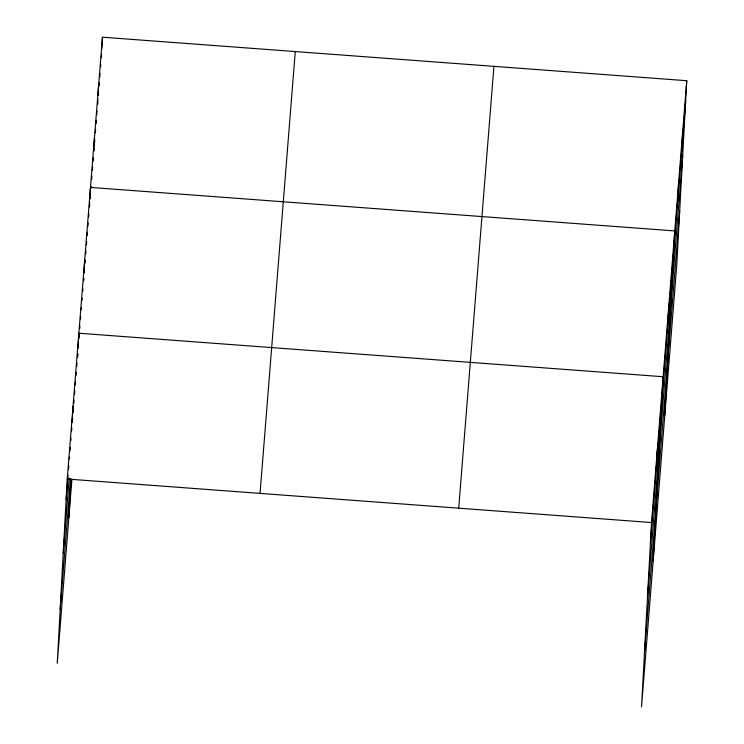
<?xml version="1.0" encoding="UTF-8"?>
<svg xmlns="http://www.w3.org/2000/svg" width="744" height="744" viewBox="0 0 744 744"><rect width="100%" height="100%" fill="white"/><g stroke="black" fill="none" stroke-linecap="round" stroke-linejoin="round"><path stroke-width="1.12" d="M686.749 80.705L651.521 522.539L641.542 706.8L676.77 264.966L686.749 80.705L102.458 37.2L67.23 479.034L57.251 663.295L71.917 479.303M72.177 422.062L72.549 415.236M72.67 412.957L73.042 406.131M68.876 517.489L70.95 479.21M77.562 357.092L77.748 353.716L77.469 357.185M78.055 348.025L78.483 340.055M78.613 337.776L78.855 333.228L663.146 376.734L653.167 560.995M83.988 272.843L84.667 260.326M89.438 206.767L89.68 202.219M89.866 198.806L90.48 187.423L674.771 230.928L664.792 415.189M93.735 151.004L94.479 137.352M97.538 104.346L97.855 98.654M98.031 95.241L98.468 87.271M101.351 57.688L101.537 54.275M101.844 48.583L102.458 37.2M656.227 470.124L657.333 449.636M667.852 324.319L668.958 303.831M677.654 201.336L678.761 180.857M681.644 151.265L682.76 130.777M66.123 499.522L68.057 475.221M68.522 469.427L68.792 465.958M69.35 459.02L69.536 456.704M69.992 450.92L70.271 447.442M70.829 440.504L71.015 438.188M71.564 431.241L71.843 427.772M72.298 421.988L72.577 418.519M73.042 412.725L73.321 409.256M73.777 403.471L74.056 400.002M74.521 394.218L74.791 390.74M75.256 384.955L75.535 381.486M75.99 375.701L76.269 372.223M76.734 366.439L77.004 362.97M78.204 347.932L78.483 344.453M78.948 338.669L79.227 335.2M79.775 328.253L79.961 325.937M80.51 318.999L80.696 316.684M81.254 309.737L81.44 307.43M81.989 300.483L82.175 298.167M82.733 291.229L82.91 288.914M84.202 272.713L84.481 269.235M84.946 263.45L85.216 259.982M85.681 254.197L85.96 250.728M86.416 244.934L86.695 241.465M87.16 235.681L87.439 232.212M87.894 226.427L88.173 222.949M88.638 217.164L88.908 213.695M89.466 206.767L89.643 204.498M90.098 198.806L90.368 195.393M90.917 188.558L91.094 186.288M91.642 179.453L91.912 176.04M92.368 170.348L92.637 166.935M93.093 161.253L93.363 157.83M93.911 151.004L94.088 148.726M94.544 143.043L94.814 139.621M95.362 132.795L95.632 129.382M96.088 123.69L96.357 120.277M96.813 114.585L97.083 111.172M97.631 104.346L97.808 102.068M98.357 95.241L98.534 92.963M99.082 86.137L99.352 82.724M99.808 77.032L100.077 73.619M100.626 66.793L100.803 64.514M63.194 553.564L69.192 478.346M60.18 609.252L70.606 478.485M260.047 493.393L295.275 51.559M458.704 508.18L493.932 66.346M650.414 543.027L685.643 101.193M647.485 597.069L682.713 155.236M644.471 652.758L679.7 210.924M67.23 479.034L651.521 522.539M83.681 278.535L83.561 280.813L83.746 278.498"/></g></svg>
